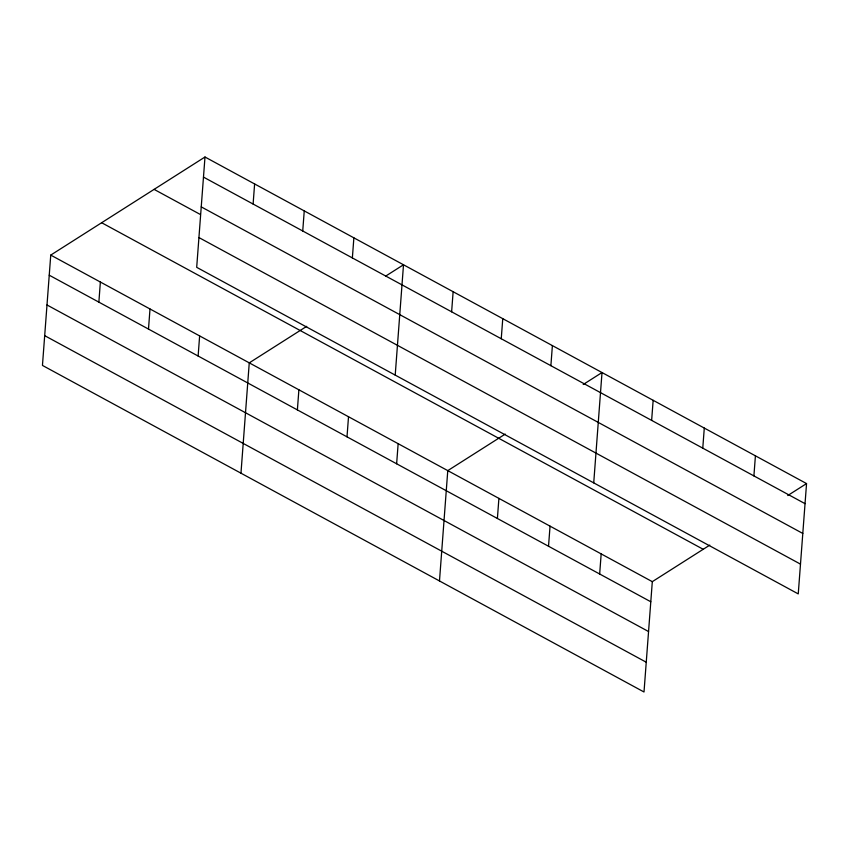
<?xml version="1.0" encoding="UTF-8"?>
<svg xmlns="http://www.w3.org/2000/svg" width="849" height="849" viewBox="0 0 849 849"><rect width="100%" height="100%" fill="white"/><g stroke="black" fill="none" stroke-linecap="round" stroke-linejoin="round"><path stroke-width="1.27" d="M204.991 157.012L196.692 267.339L798.251 593.907L806.55 483.58L204.991 157.012L50.749 255.093L42.45 365.42L644.009 691.988L652.308 581.661L709.764 545.122M98.866 302.127L100.373 282.038M148.49 329.072L150.008 308.972M198.125 356.018L199.632 335.917M253.108 204.047L254.615 183.946M240.967 473.19L249.256 362.863L306.712 326.324M302.732 230.992L304.25 210.892M297.383 409.897L298.89 389.797M352.367 257.926L353.874 237.837M347.008 436.842L348.514 416.742M395.209 375.109L403.508 264.771L385.796 276.031M396.632 463.787L398.149 443.687M451.626 311.816L453.133 291.716M439.485 580.96L447.773 470.633L505.229 434.094M501.25 338.762L502.767 318.662M497.397 518.484L498.904 498.384M550.884 365.696L552.391 345.596M548.528 546.247L550.046 526.147M593.727 482.879L602.015 372.541L583.21 384.501M599.659 573.998L601.177 553.898M651.639 420.404L653.157 400.303M702.77 448.155L704.288 428.055M753.901 475.918L755.419 455.817M787.734 495.54L806.55 483.58M203.473 177.101L805.043 503.669M201.245 206.88L802.804 533.448M154.094 189.38L200.258 214.436M198.931 237.561L800.49 564.129M101.647 222.725L703.205 549.292M50.749 255.093L652.308 581.661M49.231 275.193L650.79 601.761M46.992 304.971L648.551 631.539M44.689 335.652L646.248 662.22"/></g></svg>
